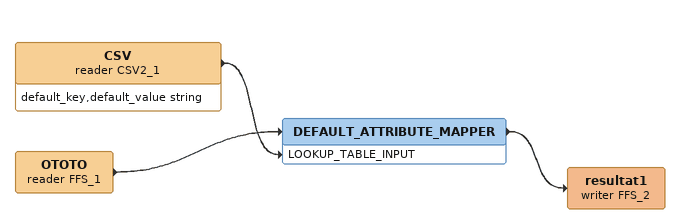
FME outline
CSV (reader CSV2_1)
    attributes: default_key,default_value string
    -> DEFAULT_ATTRIBUTE_MAPPER [LOOKUP_TABLE_INPUT]
OTOTO (reader FFS_1)
    -> DEFAULT_ATTRIBUTE_MAPPER
DEFAULT_ATTRIBUTE_MAPPER
    -> resultat1 (writer FFS_2)
resultat1 (writer FFS_2)
